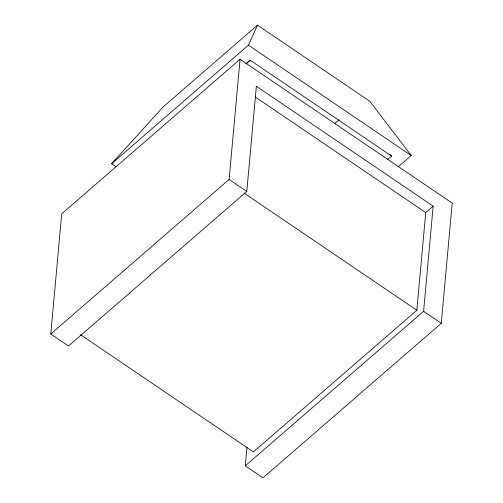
<?xml version="1.0" encoding="UTF-8"?>
<svg xmlns="http://www.w3.org/2000/svg" width="503" height="503" viewBox="0 0 503 503"><rect width="100%" height="100%" fill="white"/><g stroke="black" fill="none" stroke-linecap="round" stroke-linejoin="round"><path stroke-width="0.75" d="M245.269 465.866L423.595 311.319L433.165 206.142L256.36 86.277L246.791 191.454L68.465 345.995L50.784 334.011L61.724 213.813L240.05 59.266L452.216 203.105L441.276 323.303L262.95 477.85L245.269 465.866L246.973 447.167M50.784 334.011L229.11 179.464L240.05 59.266M80.48 334.69L253.386 451.914L416.849 310.244L425.733 212.58L255.43 97.123M116.143 166.814L111.603 163.733L248.432 45.151L257.511 25.15L369.787 101.266L411.221 155.521L398.194 166.814M111.603 163.733L163.148 106.932L257.511 25.15M245.992 63.755L250.136 60.165L391.579 156.056L387.436 159.646M246.005 63.938L250.136 60.36M334.998 123.354L339.129 119.777M425.463 212.819L433.165 206.142M248.432 45.151L411.221 155.521M229.11 179.464L246.791 191.454M423.595 311.319L441.276 323.303M243.942 193.026L416.849 310.244M389.875 154.427L391.579 156.056"/></g></svg>
